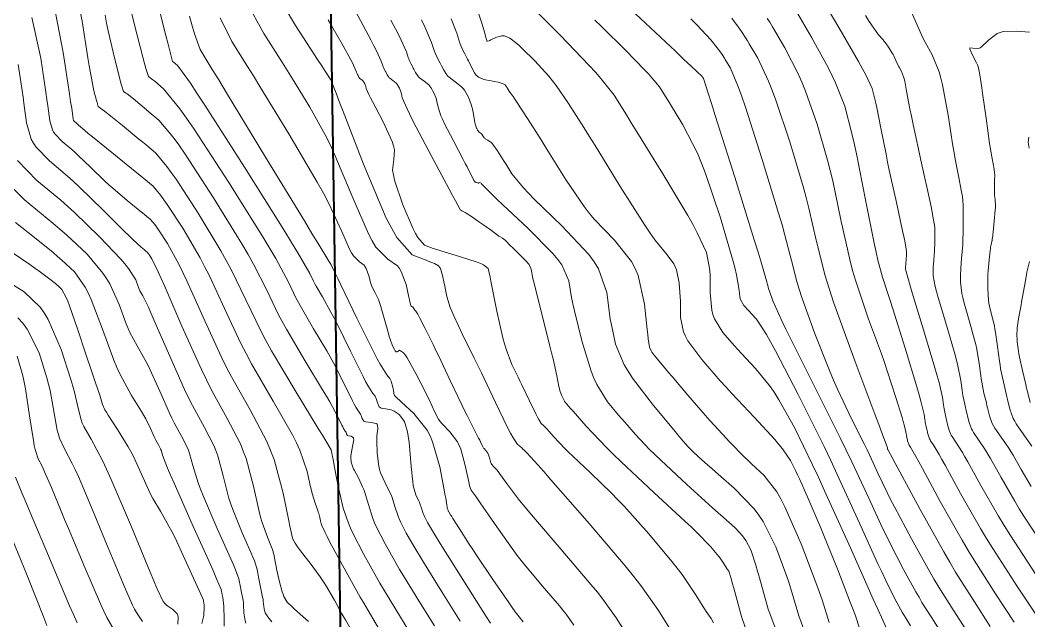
# Model space of a CAD drawing. Header units: millimetres. Extents: x 837475 to 838477, y 1189012 to 1191015.
# Drawn here: x 837886.4 to 837995.4, y 1189721.5 to 1189786.4 of the extents above; entities that cross this region are included whole.
import ezdxf

# ---------------------------------------------------------------- set-up
doc = ezdxf.new("R2010")
doc.units = ezdxf.units.MM
doc.header["$LTSCALE"] = 0.3
doc.layers.add('CORREDORVIA', color=94, linetype='Continuous', lineweight=40)
doc.layers.add('COTAS 10', color=7, linetype='Continuous', lineweight=9, true_color=0x6e3e2d)
doc.layers.add('COTAS INT', color=7, linetype='Continuous', lineweight=5, true_color=0x9fa19f)

msp = doc.modelspace()

# ---------------------------------------------------------------- linework, layer by layer
at = {"layer": 'CORREDORVIA'}
msp.add_lwpolyline([(837918.48, 1189883.49), (837925.04, 1189453.38), (837902.5, 1189217.71), (837593.19, 1189234.4), (837666.02, 1189670.12), (837623.32, 1189818.02), (837548.5, 1190011.45), (837506.88, 1190461.6), (837936.28, 1190278.25), (837938.05, 1190355.4), (837933.05, 1190517.45), (837913.69, 1190646.74), (837916.91, 1190801.89), (837910.68, 1191000.96), (838213.03, 1190992.91), (838237.17, 1190821.34), (838237, 1190602.88), (838240.03, 1190437.2), (838238.1, 1190145.73), (838184.2, 1189898.28), (837758.84, 1190109.91), (837918.48, 1189883.49)], dxfattribs=at)
at = {"layer": 'COTAS 10'}
for points in [[(837933.94, 1189721.46), (837931.95, 1189724.65), (837929.96, 1189727.83), (837929.51, 1189728.55), (837929.12, 1189729.21), (837928.09, 1189730.97), (837927.47, 1189732.2), (837927.33, 1189732.52), (837927.21, 1189732.83), (837926.87, 1189733.86), (837926.56, 1189734.83), (837926.45, 1189735.1), (837926.33, 1189735.38), (837925.81, 1189736.4), (837925.32, 1189737.51), (837925.22, 1189737.86), (837925.14, 1189738.21), (837924.95, 1189739.62), (837924.9, 1189740.93), (837924.91, 1189741.23), (837924.92, 1189741.5), (837925.02, 1189742.24), (837925, 1189742.68), (837924.94, 1189742.76), (837924.84, 1189742.83), (837924.3, 1189742.93), (837923.72, 1189742.99), (837923.6, 1189743.03), (837923.51, 1189743.08), (837923.32, 1189743.37), (837923.23, 1189743.69), (837923.19, 1189743.77), (837923.16, 1189743.83), (837923, 1189744.03), (837922.64, 1189744.6), (837922.47, 1189744.9), (837922.29, 1189745.26), (837921.38, 1189747.09), (837920.22, 1189749.37), (837919.87, 1189750.01), (837919.5, 1189750.67), (837918.09, 1189753.06), (837916.76, 1189755.32), (837916.45, 1189755.88), (837916.17, 1189756.41), (837915.36, 1189758.09), (837913.99, 1189760.65), (837913.35, 1189761.74), (837912.59, 1189762.99), (837908.93, 1189768.86), (837905.17, 1189774.63), (837904.36, 1189775.82), (837903.64, 1189776.83), (837901.86, 1189778.99), (837900.91, 1189779.79), (837900.72, 1189779.95), (837900.57, 1189780.07), (837900.26, 1189780.29), (837899.96, 1189781.16), (837899.81, 1189781.71), (837899.63, 1189782.38), (837898.74, 1189785.88), (837897.8, 1189789.77)], [(837956.54, 1189720.7), (837955.36, 1189722.61), (837953.44, 1189725.33), (837952.65, 1189726.33), (837951.77, 1189727.43), (837947.66, 1189732.26), (837943.73, 1189736.74), (837942.96, 1189737.62), (837942.32, 1189738.35), (837941.13, 1189739.65), (837940.86, 1189739.9), (837940.8, 1189739.96), (837940.74, 1189740.02), (837940.57, 1189740.19), (837940.42, 1189740.34), (837940.37, 1189740.38), (837940.32, 1189740.42), (837940.11, 1189740.56), (837939.6, 1189741.34), (837939.36, 1189741.78), (837939.09, 1189742.32), (837937.74, 1189745.09), (837936.21, 1189748.29), (837935.82, 1189749.1), (837935.44, 1189749.88), (837934.19, 1189752.42), (837933.22, 1189754.47), (837933.02, 1189754.94), (837932.85, 1189755.36), (837932.48, 1189756.54), (837932.3, 1189757.43), (837932.25, 1189757.68), (837932.2, 1189757.93), (837932.02, 1189758.81), (837931.78, 1189759.55), (837931.69, 1189759.7), (837931.59, 1189759.84), (837931.16, 1189760.12), (837930.48, 1189760.36), (837930.24, 1189760.45), (837929.96, 1189760.56), (837928.74, 1189761.05), (837927.08, 1189762.91), (837926.53, 1189763.87), (837925.94, 1189765.02), (837923.48, 1189770.82), (837921.28, 1189776.51), (837920.85, 1189777.6), (837920.51, 1189778.49), (837919.94, 1189779.93), (837919.33, 1189780.88), (837918.96, 1189781.45), (837918.5, 1189782.16), (837916.12, 1189785.83), (837913.58, 1189790.13)], [(837932.96, 1189786.52), (837933.56, 1189784.97), (837933.89, 1189783.92), (837933.98, 1189783.67), (837934.08, 1189783.44), (837934.41, 1189782.75), (837934.73, 1189782.17), (837934.81, 1189782), (837934.9, 1189781.84), (837935.19, 1189781.23), (837935.47, 1189780.7), (837935.55, 1189780.59), (837935.63, 1189780.48), (837935.92, 1189780.22), (837936.32, 1189780.04), (837936.48, 1189779.99), (837936.66, 1189779.95), (837937.45, 1189779.8), (837938.21, 1189779.65), (837938.37, 1189779.6), (837938.51, 1189779.56), (837938.8, 1189779.39), (837938.94, 1189779.2), (837938.97, 1189779.15), (837939.01, 1189779.09), (837939.12, 1189778.89), (837939.21, 1189778.72), (837939.24, 1189778.68), (837939.26, 1189778.65), (837939.33, 1189778.59), (837939.66, 1189778.14), (837939.84, 1189777.87), (837940.06, 1189777.53), (837941.19, 1189775.78), (837942.67, 1189773.45), (837943.11, 1189772.74), (837943.57, 1189772), (837945.36, 1189769.12), (837947.31, 1189766.27), (837947.87, 1189765.54), (837948.45, 1189764.85), (837950.6, 1189762.61), (837952.45, 1189760.31), (837952.83, 1189759.58), (837953.16, 1189758.82), (837953.86, 1189755.73), (837954.14, 1189752.98), (837954.2, 1189752.43), (837954.25, 1189751.96), (837954.38, 1189751.06), (837954.56, 1189750.68), (837954.65, 1189750.54), (837954.75, 1189750.39), (837955.25, 1189749.76), (837956.11, 1189748.73), (837956.45, 1189748.34), (837956.82, 1189747.9), (837958.52, 1189745.9), (837960.41, 1189743.71), (837960.91, 1189743.15), (837961.4, 1189742.61), (837963.08, 1189740.8), (837964.62, 1189739.23), (837965.03, 1189738.83), (837965.42, 1189738.46), (837966.75, 1189737.24), (837968.13, 1189735.44), (837968.56, 1189734.68), (837969, 1189733.82), (837970.76, 1189729.81), (837972.37, 1189725.63), (837972.72, 1189724.67), (837973.03, 1189723.79), (837973.81, 1189721.33)], [(837988.63, 1189720.45), (837987.19, 1189722.69), (837985.64, 1189725.15), (837985.16, 1189725.96), (837984.66, 1189726.81), (837982.69, 1189730.37), (837980.85, 1189733.83), (837980.44, 1189734.63), (837980.07, 1189735.37), (837979.07, 1189737.46), (837978.19, 1189739.35), (837977.89, 1189739.97), (837977.57, 1189740.62), (837976.22, 1189743.31), (837974.7, 1189746.53), (837974.27, 1189747.51), (837973.83, 1189748.54), (837972.22, 1189752.61), (837970.84, 1189756.45), (837970.55, 1189757.34), (837970.29, 1189758.15), (837969.71, 1189760.42), (837969.02, 1189763.17), (837968.71, 1189764.28), (837968.34, 1189765.54), (837966.56, 1189771.34), (837964.74, 1189776.98), (837964.35, 1189778.13), (837964, 1189779.11), (837963.15, 1189781.19), (837962.68, 1189781.98), (837962.57, 1189782.15), (837962.48, 1189782.3), (837962.25, 1189782.68), (837961.96, 1189783.08), (837961.84, 1189783.24), (837961.7, 1189783.42), (837961.02, 1189784.27), (837959.51, 1189785.89), (837958.84, 1189786.55)], [(837977.72, 1189786.88), (837978.06, 1189786.34), (837978.36, 1189785.88), (837979.13, 1189784.82), (837979.62, 1189784.26), (837979.75, 1189784.1), (837979.87, 1189783.94), (837980.28, 1189783.38), (837980.62, 1189782.83), (837980.71, 1189782.68), (837980.78, 1189782.54), (837981.02, 1189782.04), (837981.23, 1189781.56), (837981.29, 1189781.43), (837981.35, 1189781.31), (837981.6, 1189780.85), (837981.84, 1189780.26), (837981.9, 1189780.04), (837981.96, 1189779.8), (837982.16, 1189778.74), (837982.52, 1189776.81), (837982.68, 1189776.02), (837982.87, 1189775.12), (837983.79, 1189770.94), (837984.67, 1189766.9), (837984.84, 1189766.08), (837984.98, 1189765.4), (837985.2, 1189764.03), (837985.22, 1189763.46), (837985.22, 1189763.27), (837985.22, 1189763.08), (837985.21, 1189762.32), (837985.19, 1189761.53), (837985.18, 1189761.32), (837985.16, 1189761.11), (837985.1, 1189760.41), (837985.05, 1189759.75), (837985.04, 1189759.57), (837985.03, 1189759.4), (837985.02, 1189758.79), (837985.25, 1189757.61), (837985.39, 1189757.07), (837985.56, 1189756.45), (837986.46, 1189753.45), (837987.37, 1189750.34), (837987.56, 1189749.66), (837987.71, 1189749.05), (837988.02, 1189747.47), (837988.16, 1189746.41), (837988.21, 1189746.13), (837988.25, 1189745.85), (837988.45, 1189744.9), (837988.65, 1189744.04), (837988.7, 1189743.82), (837988.75, 1189743.61), (837988.92, 1189742.93), (837989.17, 1189742.26), (837989.27, 1189742.06), (837989.39, 1189741.86), (837989.94, 1189741.06), (837990.7, 1189739.93), (837990.95, 1189739.51), (837991.22, 1189739.05), (837992.37, 1189737), (837993.85, 1189734.42), (837994.34, 1189733.62), (837994.85, 1189732.8), (837997, 1189729.52)], [(837886.16, 1189781.62), (837886.58, 1189778.78), (837886.68, 1189778.07), (837886.77, 1189777.41), (837887.05, 1189775.31), (837887.57, 1189773.55), (837887.82, 1189773.1), (837888.12, 1189772.66), (837889.55, 1189771.19), (837891.49, 1189769.54), (837892.1, 1189768.99), (837892.75, 1189768.39), (837895.33, 1189765.88), (837897.66, 1189763.56), (837898.14, 1189763.09), (837898.55, 1189762.69), (837899.45, 1189761.86), (837899.81, 1189761.57), (837899.89, 1189761.51), (837899.96, 1189761.45), (837900.11, 1189761.32), (837900.25, 1189761.16), (837900.3, 1189761.09), (837900.35, 1189761.01), (837900.61, 1189760.61), (837901.3, 1189759.21), (837901.62, 1189758.49), (837902, 1189757.63), (837903.85, 1189753.35), (837905.96, 1189748.65), (837906.5, 1189747.53), (837907.03, 1189746.48), (837908.76, 1189743.35), (837910.17, 1189740.64), (837910.49, 1189739.85), (837910.79, 1189739.05), (837911.59, 1189736.05), (837912.2, 1189733.33), (837912.36, 1189732.7), (837912.52, 1189732.13), (837913.09, 1189730.53), (837913.55, 1189729.45), (837913.64, 1189729.2), (837913.72, 1189728.97), (837913.87, 1189728.35), (837913.98, 1189727.68), (837914.03, 1189727.43), (837914.09, 1189727.14), (837914.36, 1189725.88), (837914.69, 1189724.64), (837914.78, 1189724.37), (837914.87, 1189724.13), (837915.22, 1189723.53), (837915.79, 1189722.98), (837916.02, 1189722.76), (837916.29, 1189722.53), (837917.53, 1189721.45)], [(837884.96, 1189758.18), (837886.79, 1189757.05), (837888.54, 1189755.4), (837888.98, 1189754.76), (837889.41, 1189754.05), (837890.8, 1189750.82), (837891.86, 1189747.56), (837892.07, 1189746.84), (837892.26, 1189746.19), (837892.64, 1189744.47), (837892.95, 1189743.21), (837893.09, 1189742.85), (837893.25, 1189742.49), (837894.03, 1189741.13), (837895.26, 1189738.83), (837895.71, 1189737.88), (837896.21, 1189736.78), (837898.39, 1189731.67), (837900.42, 1189726.78), (837900.83, 1189725.82), (837901.16, 1189725.03), (837901.81, 1189723.61), (837902.09, 1189723.29), (837902.2, 1189723.2), (837902.32, 1189723.1), (837902.87, 1189722.73), (837903.34, 1189722.25), (837903.41, 1189722.08), (837903.46, 1189721.91), (837903.42, 1189721.15)]]:
    msp.add_lwpolyline(points, dxfattribs=at)
at = {"layer": 'COTAS INT'}
for points in [[(837928.36, 1189720.44), (837926.98, 1189722.72), (837925.63, 1189724.92), (837925.25, 1189725.56), (837924.87, 1189726.21), (837923.5, 1189728.66), (837922.32, 1189730.96), (837922.07, 1189731.52), (837921.84, 1189732.05), (837921.29, 1189733.67), (837920.94, 1189735.13), (837920.84, 1189735.57), (837920.75, 1189736.01), (837920.41, 1189737.71), (837920.15, 1189739.13), (837920.1, 1189739.4), (837920.06, 1189739.62), (837919.99, 1189739.97), (837919.99, 1189739.98), (837919.99, 1189739.98), (837919.99, 1189739.98), (837919.99, 1189739.99), (837919.4, 1189740.95), (837919.04, 1189741.55), (837918.58, 1189742.29), (837916.19, 1189746.19), (837913.54, 1189750.68), (837912.93, 1189751.79), (837912.37, 1189752.85), (837910.76, 1189756.19), (837909.19, 1189759.44), (837908.65, 1189760.44), (837908.07, 1189761.47), (837905.6, 1189765.56), (837903.23, 1189769.2), (837902.7, 1189769.95), (837902.24, 1189770.6), (837901.04, 1189772.02), (837899.99, 1189772.91), (837899.62, 1189773.22), (837899.21, 1189773.55), (837897.43, 1189775), (837895.81, 1189776.3), (837895.49, 1189776.55), (837895.24, 1189776.75), (837894.82, 1189777.08), (837894.72, 1189777.34), (837894.68, 1189777.5), (837894.62, 1189777.71), (837894.35, 1189778.76), (837893.96, 1189780.71), (837893.82, 1189781.47), (837893.68, 1189782.34), (837893.06, 1189786.3), (837892.22, 1189790.6)], [(837900.93, 1189789.44), (837902.12, 1189784.72), (837902.35, 1189783.81), (837902.54, 1189783.09), (837902.85, 1189781.93), (837902.96, 1189781.85), (837903.02, 1189781.81), (837903.08, 1189781.75), (837903.42, 1189781.47), (837904.77, 1189779.57), (837905.47, 1189778.5), (837906.32, 1189777.2), (837910.6, 1189770.51), (837914.85, 1189763.74), (837915.69, 1189762.39), (837916.38, 1189761.25), (837917.66, 1189759.04), (837918.07, 1189758.19), (837918.21, 1189757.92), (837918.37, 1189757.64), (837919.04, 1189756.51), (837919.96, 1189754.86), (837920.28, 1189754.26), (837920.62, 1189753.59), (837922.07, 1189750.65), (837923.43, 1189747.91), (837923.71, 1189747.36), (837923.96, 1189746.91), (837924.5, 1189746.06), (837924.74, 1189745.76), (837924.79, 1189745.65), (837924.84, 1189745.54), (837924.98, 1189745.06), (837925.17, 1189744.63), (837925.27, 1189744.55), (837925.37, 1189744.48), (837925.88, 1189744.39), (837926.48, 1189744.3), (837926.63, 1189744.24), (837926.79, 1189744.17), (837927.33, 1189743.78), (837927.79, 1189743.2), (837927.9, 1189743.01), (837927.99, 1189742.8), (837928.24, 1189741.92), (837928.41, 1189740.76), (837928.45, 1189740.37), (837928.49, 1189739.95), (837928.63, 1189738.19), (837928.79, 1189736.52), (837928.84, 1189736.15), (837928.91, 1189735.83), (837929.18, 1189735.01), (837929.46, 1189734.47), (837929.52, 1189734.32), (837929.58, 1189734.17), (837929.74, 1189733.66), (837929.92, 1189733.11), (837929.99, 1189732.95), (837930.06, 1189732.78), (837930.39, 1189732.12), (837931.24, 1189730.7), (837931.65, 1189730.05), (837932.12, 1189729.29), (837936.73, 1189721.98), (837937.2, 1189721.24)], [(837972.65, 1189789.34), (837974.86, 1189785.59), (837976.97, 1189781.92), (837977.4, 1189781.15), (837977.75, 1189780.49), (837978.45, 1189779), (837978.75, 1189777.87), (837978.84, 1189777.44), (837978.95, 1189776.95), (837979.38, 1189774.72), (837979.94, 1189771.93), (837980.11, 1189771.07), (837980.3, 1189770.18), (837981.06, 1189766.68), (837981.73, 1189763.64), (837981.86, 1189763.04), (837981.96, 1189762.55), (837982.13, 1189761.65), (837982.14, 1189761.42), (837982.14, 1189761.34), (837982.14, 1189761.26), (837982.14, 1189760.95), (837982.13, 1189760.63), (837982.12, 1189760.54), (837982.12, 1189760.46), (837982.09, 1189760.17), (837982.07, 1189759.9), (837982.06, 1189759.82), (837982.06, 1189759.75), (837982.06, 1189759.5), (837982.36, 1189758.35), (837982.55, 1189757.71), (837982.78, 1189756.92), (837984, 1189752.94), (837985.23, 1189748.83), (837985.48, 1189747.98), (837985.68, 1189747.25), (837986.05, 1189745.62), (837986.15, 1189744.83), (837986.18, 1189744.62), (837986.22, 1189744.41), (837986.37, 1189743.69), (837986.52, 1189743.05), (837986.56, 1189742.88), (837986.6, 1189742.72), (837986.72, 1189742.21), (837986.91, 1189741.7), (837986.99, 1189741.55), (837987.08, 1189741.4), (837987.48, 1189740.8), (837988.19, 1189739.7), (837988.47, 1189739.23), (837988.78, 1189738.69), (837990.18, 1189736.13), (837992.09, 1189732.82), (837992.71, 1189731.8), (837993.38, 1189730.73), (837996.13, 1189726.52)], [(837890, 1189788.13), (837891.03, 1189782.91), (837891.7, 1189778.43), (837891.83, 1189777.57), (837891.94, 1189776.87), (837892.11, 1189775.68), (837892.15, 1189775.56), (837892.17, 1189775.53), (837892.19, 1189775.5), (837892.28, 1189775.41), (837892.41, 1189775.29), (837892.45, 1189775.26), (837892.5, 1189775.22), (837892.67, 1189775.04), (837893.37, 1189774.46), (837893.74, 1189774.15), (837894.19, 1189773.78), (837896.46, 1189771.95), (837898.8, 1189770.05), (837899.3, 1189769.65), (837899.73, 1189769.29), (837900.73, 1189768.45), (837901.57, 1189767.46), (837901.9, 1189767), (837902.27, 1189766.47), (837903.94, 1189763.91), (837905.81, 1189760.72), (837906.31, 1189759.79), (837906.79, 1189758.84), (837908.46, 1189755.25), (837910.23, 1189751.45), (837910.79, 1189750.37), (837911.37, 1189749.28), (837913.71, 1189745.25), (837915.81, 1189741.58), (837916.24, 1189740.72), (837916.61, 1189739.93), (837917.39, 1189737.65), (837917.75, 1189735.99), (837917.85, 1189735.6), (837917.94, 1189735.25), (837918.27, 1189734.2), (837918.54, 1189733.44), (837918.59, 1189733.26), (837918.64, 1189733.1), (837918.76, 1189732.66), (837918.82, 1189732.32), (837918.84, 1189732.24), (837918.86, 1189732.15), (837918.93, 1189731.86), (837919.32, 1189731.03), (837919.54, 1189730.6), (837919.81, 1189730.08), (837921.2, 1189727.51), (837922.75, 1189724.72), (837923.12, 1189724.06), (837923.46, 1189723.47), (837924.5, 1189721.75), (837925.57, 1189719.92)], [(837951.64, 1189720.45), (837950.78, 1189721.83), (837949.35, 1189723.84), (837948.75, 1189724.59), (837948.06, 1189725.44), (837944.84, 1189729.22), (837941.63, 1189732.96), (837940.94, 1189733.78), (837940.34, 1189734.51), (837938.92, 1189736.37), (837938.19, 1189737.41), (837938.03, 1189737.62), (837937.89, 1189737.8), (837937.53, 1189738.18), (837937.33, 1189738.41), (837937.28, 1189738.5), (837937.24, 1189738.59), (837937.12, 1189739.01), (837937, 1189739.44), (837936.96, 1189739.54), (837936.91, 1189739.63), (837936.71, 1189739.9), (837936.5, 1189740.11), (837936.46, 1189740.17), (837936.42, 1189740.23), (837936.3, 1189740.45), (837936.11, 1189740.84), (837936.03, 1189741.02), (837935.92, 1189741.22), (837935.43, 1189742.19), (837934.67, 1189743.7), (837934.4, 1189744.24), (837934.11, 1189744.84), (837932.85, 1189747.47), (837931.57, 1189750.15), (837931.27, 1189750.78), (837930.99, 1189751.36), (837930.15, 1189753.07), (837929.57, 1189754.2), (837929.45, 1189754.43), (837929.35, 1189754.62), (837929.12, 1189754.97), (837929.01, 1189755.07), (837928.99, 1189755.1), (837928.97, 1189755.14), (837928.91, 1189755.26), (837928.86, 1189755.37), (837928.84, 1189755.39), (837928.82, 1189755.41), (837928.73, 1189755.44), (837928.65, 1189755.47), (837928.63, 1189755.48), (837928.61, 1189755.49), (837928.58, 1189755.57), (837928.49, 1189755.97), (837928.45, 1189756.19), (837928.39, 1189756.46), (837928.09, 1189757.82), (837927.56, 1189759.25), (837927.36, 1189759.57), (837927.14, 1189759.85), (837926.12, 1189760.57), (837924.82, 1189761.88), (837924.42, 1189762.54), (837924, 1189763.32), (837922.31, 1189767.19), (837920.5, 1189771.56), (837920, 1189772.65), (837919.5, 1189773.69), (837917.68, 1189777.01), (837915.81, 1189780.05), (837915.27, 1189780.91), (837914.73, 1189781.78), (837912.69, 1189784.96), (837910.79, 1189788.4)], [(837922.61, 1189787.36), (837924.28, 1189784.25), (837924.61, 1189783.61), (837924.88, 1189783.08), (837925.38, 1189781.97), (837925.52, 1189781.56), (837925.55, 1189781.46), (837925.59, 1189781.37), (837925.72, 1189781.09), (837925.85, 1189780.86), (837925.88, 1189780.8), (837925.91, 1189780.73), (837926.03, 1189780.49), (837926.2, 1189780.25), (837926.26, 1189780.18), (837926.33, 1189780.11), (837926.66, 1189779.87), (837927, 1189779.59), (837927.08, 1189779.5), (837927.15, 1189779.41), (837927.36, 1189779.04), (837927.51, 1189778.64), (837927.55, 1189778.53), (837927.58, 1189778.42), (837927.66, 1189778.02), (837928.18, 1189776.81), (837928.48, 1189776.2), (837928.86, 1189775.46), (837930.8, 1189771.76), (837932.74, 1189768.14), (837933.11, 1189767.44), (837933.41, 1189766.87), (837933.91, 1189765.94), (837933.95, 1189765.88), (837933.97, 1189765.86), (837933.99, 1189765.85), (837934.09, 1189765.81), (837934.33, 1189765.69), (837934.45, 1189765.62), (837934.58, 1189765.53), (837935.25, 1189765.1), (837936.05, 1189764.55), (837936.27, 1189764.4), (837936.49, 1189764.24), (837937.3, 1189763.66), (837937.97, 1189763.17), (837938.11, 1189763.07), (837938.24, 1189762.99), (837938.5, 1189762.83), (837938.65, 1189762.74), (837938.69, 1189762.71), (837938.74, 1189762.67), (837938.92, 1189762.47), (837939.26, 1189762.12), (837939.4, 1189761.98), (837939.57, 1189761.82), (837940.35, 1189761.09), (837941.1, 1189760.33), (837941.25, 1189760.15), (837941.37, 1189759.99), (837941.58, 1189759.51), (837941.79, 1189758.5), (837941.91, 1189757.99), (837942.06, 1189757.38), (837942.82, 1189754.38), (837943.63, 1189751.19), (837943.8, 1189750.46), (837943.96, 1189749.79), (837944.37, 1189747.97), (837944.6, 1189746.82), (837944.66, 1189746.59), (837944.71, 1189746.39), (837944.83, 1189745.99), (837944.92, 1189745.8), (837944.95, 1189745.74), (837944.98, 1189745.68), (837945.09, 1189745.44), (837945.19, 1189745.24), (837945.21, 1189745.2), (837945.23, 1189745.16), (837945.27, 1189745.11), (837945.63, 1189744.71), (837945.85, 1189744.46), (837946.12, 1189744.15), (837947.54, 1189742.55), (837949.73, 1189740.23), (837950.49, 1189739.48), (837951.32, 1189738.68), (837954.85, 1189735.38), (837958.2, 1189732.28), (837958.91, 1189731.61), (837959.53, 1189731.01), (837960.97, 1189729.54), (837961.7, 1189728.67), (837961.87, 1189728.46), (837962.02, 1189728.26), (837962.45, 1189727.62), (837962.73, 1189727.17), (837962.78, 1189727.08), (837962.83, 1189727.01), (837962.94, 1189726.87), (837963.19, 1189726.09), (837963.32, 1189725.61), (837963.48, 1189725.03), (837964.31, 1189721.96), (837965.68, 1189718)], [(837935.82, 1189787.36), (837936.29, 1189785.97), (837936.61, 1189784.84), (837936.67, 1189784.62), (837936.72, 1189784.45), (837936.81, 1189784.16), (837936.83, 1189784.13), (837936.84, 1189784.13), (837936.85, 1189784.12), (837936.88, 1189784.11), (837937.04, 1189784.16), (837937.13, 1189784.2), (837937.23, 1189784.25), (837937.77, 1189784.51), (837938.4, 1189784.7), (837938.57, 1189784.71), (837938.73, 1189784.69), (837939.3, 1189784.46), (837940.05, 1189783.86), (837940.33, 1189783.61), (837940.63, 1189783.33), (837941.99, 1189782), (837943.49, 1189780.34), (837943.89, 1189779.85), (837944.28, 1189779.34), (837945.63, 1189777.4), (837947.28, 1189774.78), (837947.86, 1189773.86), (837948.5, 1189772.84), (837951.23, 1189768.43), (837953.88, 1189764.26), (837954.46, 1189763.4), (837954.97, 1189762.66), (837956.28, 1189761.03), (837957.02, 1189760.08), (837957.17, 1189759.76), (837957.3, 1189759.42), (837957.6, 1189758), (837957.71, 1189756.48), (837957.73, 1189756.07), (837957.74, 1189755.67), (837957.73, 1189754.26), (837958.05, 1189752.74), (837958.27, 1189752.26), (837958.54, 1189751.76), (837960.03, 1189749.73), (837962.03, 1189747.44), (837962.64, 1189746.77), (837963.27, 1189746.08), (837965.72, 1189743.47), (837967.91, 1189741.1), (837968.36, 1189740.57), (837968.75, 1189740.09), (837969.63, 1189738.83), (837970.19, 1189737.69), (837970.38, 1189737.29), (837970.58, 1189736.85), (837971.43, 1189734.96), (837972.51, 1189732.45), (837972.86, 1189731.62), (837973.22, 1189730.73), (837974.72, 1189727.01), (837976.08, 1189723.53), (837976.36, 1189722.79), (837976.6, 1189722.14), (837977.11, 1189720.62)], [(837980.11, 1189720.42), (837979.44, 1189721.89), (837979.05, 1189722.76), (837978.57, 1189723.83), (837976.1, 1189729.38), (837973.31, 1189735.55), (837972.64, 1189737.01), (837972, 1189738.37), (837970.04, 1189742.39), (837968.37, 1189745.39), (837967.91, 1189746.11), (837967.46, 1189746.78), (837965.83, 1189748.78), (837964.31, 1189750.4), (837963.92, 1189750.82), (837963.55, 1189751.24), (837962.31, 1189752.66), (837961.4, 1189754.14), (837961.24, 1189754.59), (837961.11, 1189755.07), (837960.95, 1189756.96), (837960.94, 1189758.85), (837960.9, 1189759.33), (837960.84, 1189759.79), (837960.53, 1189761.29), (837959.55, 1189763.43), (837959.09, 1189764.29), (837958.53, 1189765.28), (837955.82, 1189769.81), (837953.02, 1189774.33), (837952.41, 1189775.31), (837951.88, 1189776.17), (837950.55, 1189778.29), (837949.13, 1189780.1), (837948.55, 1189780.76), (837947.87, 1189781.5), (837944.74, 1189784.76), (837941.72, 1189787.78)], [(837952.34, 1189787.57), (837957.18, 1189783.03), (837958.1, 1189782.16), (837958.85, 1189781.46), (837960.07, 1189780.3), (837960.12, 1189780.24), (837960.13, 1189780.23), (837960.14, 1189780.22), (837960.16, 1189780.19), (837960.17, 1189780.16), (837960.18, 1189780.15), (837960.19, 1189780.14), (837960.22, 1189780.08), (837960.76, 1189778.41), (837961.09, 1189777.38), (837961.49, 1189776.1), (837963.59, 1189769.42), (837965.7, 1189762.67), (837966.11, 1189761.33), (837966.45, 1189760.24), (837967.03, 1189758.22), (837967.19, 1189757.6), (837967.26, 1189757.38), (837967.34, 1189757.13), (837967.72, 1189756.07), (837968.69, 1189753.93), (837969.13, 1189753), (837969.66, 1189751.92), (837972.22, 1189746.82), (837974.99, 1189741.28), (837975.65, 1189739.94), (837976.26, 1189738.67), (837978.08, 1189734.76), (837979.57, 1189731.52), (837979.98, 1189730.68), (837980.38, 1189729.85), (837981.83, 1189727.05), (837983.17, 1189724.63), (837983.51, 1189724.05), (837983.83, 1189723.5), (837984.89, 1189721.83), (837986.04, 1189719.99)], [(837996.39, 1189721.83), (837994.09, 1189725.27), (837991.47, 1189729.32), (837990.8, 1189730.41), (837990.15, 1189731.49), (837988, 1189735.27), (837986.33, 1189738.33), (837985.98, 1189738.95), (837985.69, 1189739.48), (837985.04, 1189740.54), (837984.76, 1189740.94), (837984.7, 1189741.04), (837984.65, 1189741.15), (837984.52, 1189741.49), (837984.44, 1189741.83), (837984.41, 1189741.94), (837984.39, 1189742.05), (837984.28, 1189742.48), (837984.18, 1189742.97), (837984.16, 1189743.11), (837984.14, 1189743.25), (837984.07, 1189743.78), (837983.71, 1189745.22), (837983.51, 1189745.93), (837983.26, 1189746.77), (837982, 1189750.95), (837980.67, 1189755.21), (837980.39, 1189756.1), (837980.14, 1189756.87), (837979.55, 1189758.62), (837979.05, 1189760.48), (837978.87, 1189761.32), (837978.66, 1189762.3), (837977.74, 1189767), (837976.75, 1189771.97), (837976.5, 1189773.11), (837976.26, 1189774.15), (837975.48, 1189777.09), (837974.5, 1189779.61), (837974.14, 1189780.39), (837973.73, 1189781.22), (837971.93, 1189784.49), (837970.16, 1189787.5)], [(837995.61, 1189736.02), (837994.56, 1189737.86), (837993.67, 1189739.41), (837993.44, 1189739.8), (837993.2, 1189740.16), (837992.39, 1189741.33), (837991.71, 1189742.31), (837991.56, 1189742.57), (837991.43, 1189742.82), (837991.12, 1189743.65), (837990.91, 1189744.51), (837990.85, 1189744.77), (837990.79, 1189745.04), (837990.53, 1189746.11), (837990.29, 1189747.3), (837990.23, 1189747.64), (837990.18, 1189747.99), (837990, 1189749.31), (837989.74, 1189750.85), (837989.64, 1189751.34), (837989.51, 1189751.86), (837988.91, 1189753.96), (837988.34, 1189755.98), (837988.23, 1189756.44), (837988.14, 1189756.87), (837987.99, 1189758.08), (837987.99, 1189759.04), (837988.01, 1189759.32), (837988.02, 1189759.6), (837988.11, 1189760.65), (837988.21, 1189761.77), (837988.23, 1189762.09), (837988.25, 1189762.43), (837988.29, 1189763.69), (837988.29, 1189764.91), (837988.29, 1189765.21), (837988.29, 1189765.49), (837988.27, 1189766.41), (837988.19, 1189767.36), (837988.14, 1189767.67), (837988.08, 1189768.01), (837987.8, 1189769.4), (837987.42, 1189771.36), (837987.3, 1189772.06), (837987.17, 1189772.82), (837986.65, 1189776.12), (837986.04, 1189779.39), (837985.86, 1189780.14), (837985.67, 1189780.81), (837984.92, 1189782.64), (837984.17, 1189784.03), (837983.97, 1189784.42), (837983.78, 1189784.82), (837983.14, 1189786.28), (837982.43, 1189787.81)], [(837887.63, 1189786.67), (837888.6, 1189782.27), (837889.14, 1189778.6), (837889.26, 1189777.82), (837889.35, 1189777.14), (837889.58, 1189775.5), (837889.86, 1189774.56), (837889.99, 1189774.31), (837890.15, 1189774.08), (837890.92, 1189773.3), (837891.95, 1189772.42), (837892.28, 1189772.12), (837892.62, 1189771.8), (837894, 1189770.46), (837895.51, 1189769.01), (837895.94, 1189768.62), (837896.37, 1189768.24), (837897.95, 1189766.91), (837899.31, 1189765.81), (837899.59, 1189765.57), (837899.84, 1189765.37), (837900.42, 1189764.89), (837900.91, 1189764.31), (837901.1, 1189764.05), (837901.31, 1189763.74), (837902.28, 1189762.26), (837903.56, 1189759.96), (837903.96, 1189759.14), (837904.4, 1189758.24), (837906.15, 1189754.3), (837908.1, 1189750.05), (837908.65, 1189748.95), (837909.2, 1189747.88), (837911.23, 1189744.3), (837913.04, 1189740.87), (837913.44, 1189739.9), (837913.81, 1189738.92), (837914.8, 1189735.3), (837915.4, 1189732.32), (837915.52, 1189731.74), (837915.61, 1189731.26), (837915.8, 1189730.44), (837915.87, 1189730.27), (837915.9, 1189730.22), (837915.93, 1189730.16), (837916.08, 1189729.9), (837916.43, 1189729.39), (837916.59, 1189729.17), (837916.79, 1189728.91), (837917.72, 1189727.72), (837918.8, 1189726.25), (837919.09, 1189725.82), (837919.37, 1189725.38), (837920.33, 1189723.74), (837921.15, 1189722.25), (837921.34, 1189721.91), (837921.52, 1189721.61), (837922.01, 1189720.78)], [(837931.15, 1189720.95), (837929.47, 1189723.68), (837927.79, 1189726.38), (837927.38, 1189727.06), (837927, 1189727.71), (837925.8, 1189729.81), (837924.89, 1189731.63), (837924.68, 1189732.1), (837924.5, 1189732.55), (837924, 1189734.06), (837923.62, 1189735.36), (837923.5, 1189735.68), (837923.38, 1189735.99), (837922.92, 1189736.96), (837922.5, 1189737.74), (837922.41, 1189737.93), (837922.33, 1189738.11), (837922.14, 1189738.65), (837922.1, 1189739.19), (837922.11, 1189739.37), (837922.13, 1189739.56), (837922.3, 1189740.35), (837922.42, 1189741.05), (837922.41, 1189741.19), (837922.39, 1189741.29), (837922.15, 1189741.46), (837921.86, 1189741.49), (837921.8, 1189741.51), (837921.75, 1189741.54), (837921.65, 1189741.68), (837921.61, 1189741.84), (837921.59, 1189741.88), (837921.58, 1189741.91), (837921.49, 1189742.01), (837921.32, 1189742.29), (837921.23, 1189742.45), (837921.14, 1189742.63), (837920.69, 1189743.54), (837919.82, 1189745.15), (837919.46, 1189745.77), (837919.05, 1189746.47), (837917.14, 1189749.62), (837915.15, 1189753), (837914.69, 1189753.83), (837914.27, 1189754.63), (837913.06, 1189757.14), (837911.59, 1189760.05), (837911, 1189761.09), (837910.33, 1189762.23), (837907.27, 1189767.21), (837904.19, 1189771.93), (837903.51, 1189772.91), (837902.9, 1189773.75), (837901.35, 1189775.59), (837900.32, 1189776.47), (837900.04, 1189776.7), (837899.77, 1189776.93), (837898.82, 1189777.71), (837898.07, 1189778.31), (837897.92, 1189778.43), (837897.79, 1189778.52), (837897.55, 1189778.68), (837897.35, 1189779.25), (837897.25, 1189779.6), (837897.13, 1189780.04), (837896.55, 1189782.32), (837895.88, 1189785.24), (837895.71, 1189786.08), (837895.55, 1189786.94)], [(837940.73, 1189721.39), (837939.88, 1189722.49), (837939.55, 1189722.96), (837939.17, 1189723.49), (837937.46, 1189725.98), (837935.7, 1189728.6), (837935.29, 1189729.22), (837934.91, 1189729.79), (837933.84, 1189731.45), (837933.14, 1189732.55), (837933.01, 1189732.76), (837932.89, 1189732.94), (837932.69, 1189733.27), (837932.65, 1189733.35), (837932.64, 1189733.37), (837932.63, 1189733.39), (837932.61, 1189733.46), (837932.59, 1189733.52), (837932.59, 1189733.54), (837932.58, 1189733.55), (837932.55, 1189733.62), (837932.51, 1189733.72), (837932.51, 1189733.75), (837932.5, 1189733.8), (837932.48, 1189734), (837932.36, 1189734.77), (837932.28, 1189735.18), (837932.2, 1189735.67), (837931.73, 1189738.14), (837930.95, 1189740.85), (837930.67, 1189741.5), (837930.34, 1189742.1), (837928.92, 1189743.91), (837927.6, 1189745.12), (837927.35, 1189745.35), (837927.15, 1189745.54), (837926.82, 1189745.83), (837926.79, 1189745.97), (837926.77, 1189746.06), (837926.75, 1189746.17), (837926.64, 1189746.75), (837926.46, 1189747.39), (837926.4, 1189747.54), (837926.32, 1189747.68), (837926, 1189748.08), (837925.28, 1189749.22), (837924.95, 1189749.82), (837924.58, 1189750.54), (837922.76, 1189754.21), (837921.02, 1189757.81), (837920.69, 1189758.5), (837920.42, 1189759.06), (837919.99, 1189759.95), (837919.98, 1189759.97), (837919.97, 1189759.97), (837919.97, 1189759.97), (837919.96, 1189759.99), (837919.93, 1189760.05), (837919.9, 1189760.09), (837919.87, 1189760.13), (837919.73, 1189760.37), (837918.57, 1189762.27), (837917.9, 1189763.36), (837917.09, 1189764.7), (837912.9, 1189771.6), (837908.68, 1189778.56), (837907.84, 1189779.94), (837907.14, 1189781.08), (837905.82, 1189783.22), (837905.21, 1189784.93), (837904.95, 1189785.79), (837904.67, 1189786.83)], [(837908, 1189786.66), (837909.25, 1189784.09), (837910.95, 1189781.4), (837911.59, 1189780.37), (837912.29, 1189779.23), (837915.42, 1189774.1), (837918.48, 1189768.88), (837919.14, 1189767.69), (837919.72, 1189766.6), (837921.15, 1189763.57), (837921.98, 1189761.65), (837922.19, 1189761.26), (837922.39, 1189760.94), (837923.04, 1189760.28), (837923.55, 1189759.91), (837923.66, 1189759.75), (837923.76, 1189759.58), (837924.04, 1189758.78), (837924.27, 1189757.94), (837924.34, 1189757.73), (837924.42, 1189757.54), (837924.73, 1189756.95), (837925.09, 1189756.21), (837925.2, 1189755.91), (837925.31, 1189755.58), (837925.74, 1189754.06), (837926.16, 1189752.56), (837926.26, 1189752.23), (837926.35, 1189751.94), (837926.62, 1189751.22), (837926.82, 1189750.83), (837926.86, 1189750.75), (837926.9, 1189750.68), (837926.99, 1189750.55), (837927.09, 1189750.55), (837927.12, 1189750.56), (837927.17, 1189750.59), (837927.38, 1189750.74), (837927.81, 1189750.47), (837927.99, 1189750.23), (837928.2, 1189749.91), (837929.18, 1189748.16), (837930.18, 1189746.2), (837930.4, 1189745.75), (837930.6, 1189745.33), (837931.12, 1189744.18), (837931.59, 1189743.29), (837931.77, 1189743.05), (837931.96, 1189742.8), (837932.79, 1189741.92), (837933.63, 1189740.83), (837933.82, 1189740.45), (837933.99, 1189740.04), (837934.48, 1189738.27), (837934.81, 1189736.66), (837934.88, 1189736.34), (837934.94, 1189736.09), (837935.1, 1189735.63), (837935.56, 1189735.03), (837935.8, 1189734.68), (837936.1, 1189734.25), (837937.62, 1189732.01), (837939.55, 1189729.31), (837940.1, 1189728.58), (837940.67, 1189727.85), (837942.79, 1189725.3), (837944.64, 1189723.13), (837945.03, 1189722.64), (837945.38, 1189722.21), (837946.2, 1189721.05)], [(837961.3, 1189721.28), (837961.05, 1189721.77), (837960.67, 1189722.25), (837960.5, 1189722.5), (837960.31, 1189722.81), (837959.36, 1189724.36), (837957.9, 1189726.51), (837957.37, 1189727.2), (837956.8, 1189727.93), (837954.31, 1189730.9), (837951.63, 1189733.88), (837950.93, 1189734.61), (837950.26, 1189735.31), (837947.99, 1189737.51), (837946.09, 1189739.29), (837945.64, 1189739.72), (837945.24, 1189740.13), (837944.06, 1189741.37), (837943.27, 1189742.25), (837943.11, 1189742.42), (837942.97, 1189742.57), (837942.69, 1189742.83), (837942.42, 1189743.25), (837942.29, 1189743.49), (837942.14, 1189743.78), (837941.42, 1189745.27), (837940.59, 1189746.99), (837940.38, 1189747.42), (837940.18, 1189747.84), (837939.51, 1189749.2), (837938.88, 1189750.85), (837938.71, 1189751.44), (837938.53, 1189752.09), (837937.88, 1189754.96), (837937.35, 1189757.64), (837937.24, 1189758.19), (837937.15, 1189758.64), (837936.96, 1189759.55), (837936.44, 1189759.95), (837936.14, 1189760.09), (837935.77, 1189760.24), (837933.86, 1189760.86), (837931.84, 1189761.47), (837931.41, 1189761.61), (837931.02, 1189761.73), (837930.07, 1189762.07), (837929.33, 1189762.9), (837929.09, 1189763.33), (837928.83, 1189763.85), (837927.72, 1189766.44), (837926.83, 1189769.12), (837926.7, 1189769.69), (837926.62, 1189770.19), (837926.74, 1189771.35), (837926.83, 1189772.4), (837926.73, 1189772.82), (837926.58, 1189773.3), (837925.57, 1189775.49), (837924.46, 1189777.59), (837924.25, 1189778.01), (837924.07, 1189778.36), (837923.78, 1189779.02), (837923.74, 1189779.22), (837923.72, 1189779.27), (837923.71, 1189779.33), (837923.63, 1189779.53), (837923.53, 1189779.71), (837923.49, 1189779.76), (837923.45, 1189779.8), (837923.29, 1189779.93), (837923.13, 1189780.05), (837923.09, 1189780.09), (837923.06, 1189780.12), (837922.98, 1189780.24), (837922.92, 1189780.36), (837922.89, 1189780.43), (837922.82, 1189780.54), (837922.76, 1189780.67), (837922.74, 1189780.72), (837922.72, 1189780.77), (837922.66, 1189780.97), (837922.41, 1189781.52), (837922.27, 1189781.78), (837922.11, 1189782.1), (837921.29, 1189783.63), (837920.07, 1189785.75), (837919.66, 1189786.43)], [(837968.89, 1189718.25), (837967.21, 1189722.75), (837966.28, 1189726.14), (837966.06, 1189726.88), (837965.87, 1189727.53), (837965.32, 1189729.17), (837964.81, 1189730.18), (837964.63, 1189730.43), (837964.45, 1189730.68), (837963.66, 1189731.5), (837962.33, 1189732.69), (837961.8, 1189733.17), (837961.19, 1189733.72), (837958.43, 1189736.24), (837955.61, 1189738.86), (837954.97, 1189739.47), (837954.4, 1189740.03), (837952.86, 1189741.64), (837951.71, 1189742.96), (837951.38, 1189743.34), (837951.05, 1189743.72), (837949.85, 1189745.15), (837948.68, 1189747.05), (837948.37, 1189747.73), (837948.07, 1189748.48), (837947.06, 1189751.76), (837946.27, 1189755.01), (837946.11, 1189755.75), (837945.97, 1189756.42), (837945.67, 1189758.25), (837944.91, 1189759.95), (837944.48, 1189760.54), (837943.95, 1189761.18), (837941.25, 1189763.92), (837938.5, 1189766.47), (837937.95, 1189766.99), (837937.48, 1189767.44), (837936.54, 1189768.38), (837936.24, 1189768.71), (837936.18, 1189768.77), (837936.12, 1189768.81), (837936, 1189768.85), (837935.93, 1189768.81), (837935.9, 1189768.8), (837935.88, 1189768.8), (837935.78, 1189768.82), (837935.68, 1189768.86), (837935.66, 1189768.87), (837935.63, 1189768.88), (837935.55, 1189768.9), (837935.44, 1189769.02), (837935.4, 1189769.09), (837935.35, 1189769.18), (837935.12, 1189769.64), (837934.67, 1189770.54), (837934.48, 1189770.92), (837934.26, 1189771.34), (837933.22, 1189773.3), (837932.21, 1189775.27), (837932.01, 1189775.7), (837931.85, 1189776.07), (837931.54, 1189777.01), (837931.41, 1189777.62), (837931.37, 1189777.79), (837931.32, 1189777.96), (837931.09, 1189778.56), (837930.77, 1189779.12), (837930.66, 1189779.25), (837930.54, 1189779.39), (837930.03, 1189779.8), (837929.54, 1189780.17), (837929.43, 1189780.27), (837929.33, 1189780.37), (837929.08, 1189780.74), (837928.91, 1189781.1), (837928.86, 1189781.2), (837928.81, 1189781.3), (837928.61, 1189781.65), (837928.42, 1189782.06), (837928.36, 1189782.2), (837928.31, 1189782.35), (837928.11, 1189782.97), (837927.35, 1189784.64), (837926.94, 1189785.45), (837926.44, 1189786.4)], [(837971.79, 1189718.64), (837970.51, 1189722.04), (837969.66, 1189724.97), (837969.39, 1189725.78), (837969.12, 1189726.58), (837968.04, 1189729.49), (837966.65, 1189732.22), (837966.18, 1189732.92), (837965.68, 1189733.59), (837963.55, 1189735.82), (837961.51, 1189737.59), (837961.07, 1189737.98), (837960.67, 1189738.33), (837959.68, 1189739.22), (837959.09, 1189739.76), (837958.96, 1189739.89), (837958.84, 1189740.01), (837958.53, 1189740.34), (837957.81, 1189741.18), (837957.45, 1189741.61), (837957.01, 1189742.14), (837954.81, 1189744.76), (837952.55, 1189747.72), (837952.07, 1189748.46), (837951.66, 1189749.17), (837950.72, 1189751.41), (837950.26, 1189753.49), (837950.15, 1189754.09), (837950.05, 1189754.7), (837949.76, 1189756.99), (837948.88, 1189759.53), (837948.4, 1189760.29), (837947.83, 1189761.09), (837944.92, 1189764.19), (837941.92, 1189767.05), (837941.29, 1189767.69), (837940.75, 1189768.27), (837939.49, 1189769.81), (837938.84, 1189770.87), (837938.67, 1189771.14), (837938.51, 1189771.4), (837937.96, 1189772.26), (837937.49, 1189772.92), (837937.37, 1189773.06), (837937.26, 1189773.18), (837936.91, 1189773.44), (837936.64, 1189773.59), (837936.58, 1189773.64), (837936.52, 1189773.69), (837936.38, 1189773.89), (837936.27, 1189774.07), (837936.24, 1189774.11), (837936.2, 1189774.15), (837936.09, 1189774.23), (837935.98, 1189774.29), (837935.95, 1189774.31), (837935.93, 1189774.33), (837935.86, 1189774.42), (837935.81, 1189774.5), (837935.8, 1189774.53), (837935.78, 1189774.55), (837935.75, 1189774.61), (837935.72, 1189774.69), (837935.7, 1189774.71), (837935.69, 1189774.73), (837935.64, 1189774.83), (837935.57, 1189775.08), (837935.55, 1189775.2), (837935.52, 1189775.33), (837935.41, 1189776.01), (837935.25, 1189776.82), (837935.19, 1189777.04), (837935.12, 1189777.27), (837934.82, 1189778.07), (837934.39, 1189778.82), (837934.24, 1189779), (837934.08, 1189779.18), (837933.4, 1189779.73), (837932.74, 1189780.22), (837932.6, 1189780.36), (837932.47, 1189780.5), (837932.14, 1189780.99), (837931.9, 1189781.47), (837931.84, 1189781.6), (837931.77, 1189781.73), (837931.51, 1189782.2), (837931.25, 1189782.75), (837931.17, 1189782.94), (837931.1, 1189783.13), (837930.84, 1189783.97), (837930.1, 1189785.68), (837929.73, 1189786.43)], [(837948.47, 1189786.4), (837949.22, 1189785.68), (837951.8, 1189783.16), (837953.85, 1189781.04), (837954.28, 1189780.58), (837954.65, 1189780.18), (837955.46, 1189779.18), (837956.1, 1189778.16), (837956.35, 1189777.75), (837956.65, 1189777.28), (837957.99, 1189775.1), (837959.57, 1189772.01), (837960.01, 1189770.96), (837960.45, 1189769.82), (837962.06, 1189765.03), (837963.35, 1189760.59), (837963.59, 1189759.67), (837963.78, 1189758.89), (837964.07, 1189757.23), (837964.13, 1189756.5), (837964.18, 1189756.32), (837964.25, 1189756.15), (837964.59, 1189755.58), (837965.07, 1189755.04), (837965.21, 1189754.88), (837965.36, 1189754.71), (837965.94, 1189754.09), (837967.01, 1189752.45), (837967.46, 1189751.65), (837967.99, 1189750.69), (837970.45, 1189745.94), (837973.24, 1189740.32), (837973.97, 1189738.81), (837974.68, 1189737.32), (837977.09, 1189732.07), (837979.07, 1189727.68), (837979.51, 1189726.72), (837979.91, 1189725.87), (837980.97, 1189723.73), (837981.68, 1189722.45), (837981.86, 1189722.14), (837982.03, 1189721.85), (837982.59, 1189720.97)], [(837963.27, 1189786.61), (837963.55, 1189786.25), (837963.79, 1189785.94), (837964.34, 1189785.18), (837964.79, 1189784.45), (837964.97, 1189784.15), (837965.17, 1189783.82), (837966.08, 1189782.29), (837967.25, 1189779.81), (837967.61, 1189778.89), (837968, 1189777.85), (837969.54, 1189773.25), (837970.98, 1189768.41), (837971.31, 1189767.22), (837971.6, 1189766.1), (837972.39, 1189762.61), (837973.37, 1189758.76), (837973.79, 1189757.41), (837974.28, 1189755.94), (837976.56, 1189749.59), (837978.73, 1189743.82), (837979.15, 1189742.7), (837979.49, 1189741.8), (837980.05, 1189740.29), (837980.09, 1189740.18), (837980.09, 1189740.16), (837980.1, 1189740.14), (837980.11, 1189740.1), (837980.11, 1189740.09), (837980.11, 1189740.08), (837980.11, 1189740.08), (837980.11, 1189740.07), (837980.12, 1189740.05), (837980.12, 1189740.05), (837980.12, 1189740.04), (837980.12, 1189740.03), (837980.13, 1189740.03), (837980.13, 1189740.02), (837980.14, 1189740.01), (837980.68, 1189739.02), (837981.01, 1189738.39), (837981.43, 1189737.61), (837983.62, 1189733.55), (837986.18, 1189728.95), (837986.83, 1189727.83), (837987.45, 1189726.78), (837989.49, 1189723.55), (837991.21, 1189720.91)], [(837993.8, 1189721.37), (837991.79, 1189724.41), (837989.46, 1189728.05), (837988.81, 1189729.12), (837988.16, 1189730.22), (837985.81, 1189734.41), (837983.88, 1189737.97), (837983.5, 1189738.67), (837983.18, 1189739.25), (837982.59, 1189740.28), (837982.44, 1189740.48), (837982.41, 1189740.54), (837982.39, 1189740.59), (837982.32, 1189740.76), (837982.28, 1189740.94), (837982.26, 1189741), (837982.25, 1189741.05), (837982.2, 1189741.27), (837982.15, 1189741.52), (837982.14, 1189741.59), (837982.12, 1189741.67), (837982.09, 1189741.94), (837981.91, 1189742.68), (837981.8, 1189743.04), (837981.68, 1189743.48), (837981.02, 1189745.62), (837980.08, 1189748.5), (837979.77, 1189749.4), (837979.44, 1189750.34), (837978.05, 1189754.11), (837976.67, 1189758.21), (837976.33, 1189759.36), (837976.02, 1189760.53), (837975.06, 1189764.81), (837974.18, 1189769.03), (837973.91, 1189770.17), (837973.62, 1189771.28), (837972.51, 1189775.17), (837971.25, 1189778.73), (837970.87, 1189779.64), (837970.49, 1189780.51), (837969.01, 1189783.39), (837967.66, 1189785.66), (837967.37, 1189786.16), (837967.1, 1189786.59)], [(837995.71, 1189740.39), (837994.83, 1189741.59), (837994.02, 1189742.77), (837993.85, 1189743.08), (837993.7, 1189743.38), (837993.32, 1189744.38), (837993.07, 1189745.4), (837993, 1189745.71), (837992.92, 1189746.04), (837992.62, 1189747.32), (837992.33, 1189748.74), (837992.26, 1189749.15), (837992.19, 1189749.57), (837991.98, 1189751.15), (837991.78, 1189752.65), (837991.71, 1189753.02), (837991.65, 1189753.37), (837991.37, 1189754.47), (837991.13, 1189755.5), (837991.07, 1189755.81), (837991.03, 1189756.13), (837990.95, 1189757.36), (837990.95, 1189758.63), (837990.96, 1189758.97), (837990.98, 1189759.31), (837991.08, 1189760.5), (837991.2, 1189761.49), (837991.22, 1189761.7), (837991.25, 1189761.88), (837991.33, 1189762.3), (837991.39, 1189762.51), (837991.4, 1189762.56), (837991.41, 1189762.6), (837991.43, 1189762.72), (837991.47, 1189763.08), (837991.49, 1189763.27), (837991.51, 1189763.5), (837991.64, 1189764.68), (837991.75, 1189765.91), (837991.77, 1189766.17), (837991.77, 1189766.4), (837991.74, 1189766.93), (837991.69, 1189767.31), (837991.68, 1189767.44), (837991.67, 1189767.59), (837991.67, 1189768.22), (837991.68, 1189768.86), (837991.68, 1189769.01), (837991.68, 1189769.16), (837991.69, 1189769.59), (837991.66, 1189770), (837991.64, 1189770.14), (837991.62, 1189770.28), (837991.51, 1189770.87), (837991.31, 1189772.02), (837991.23, 1189772.51), (837991.14, 1189773.08), (837990.76, 1189775.79), (837990.37, 1189778.5), (837990.29, 1189779.07), (837990.22, 1189779.56), (837990.06, 1189780.69), (837989.89, 1189781.37), (837989.81, 1189781.57), (837989.72, 1189781.78), (837989.3, 1189782.61), (837989, 1189783.25), (837988.99, 1189783.36), (837989.01, 1189783.42), (837989.34, 1189783.38), (837989.93, 1189783.34), (837990.11, 1189783.42), (837990.29, 1189783.53), (837991.02, 1189784.23), (837991.95, 1189784.95), (837992.26, 1189785.07), (837992.6, 1189785.16), (837994.02, 1189785.21), (837995.45, 1189785.11)], [(837995.39, 1189773.74), (837995.32, 1189773.2), (837995.41, 1189772.58)], [(837886.08, 1189771.23), (837888.19, 1189769.09), (837890.77, 1189766.93), (837891.51, 1189766.28), (837892.24, 1189765.61), (837894.96, 1189762.99), (837897.24, 1189760.59), (837897.7, 1189760.06), (837898.09, 1189759.58), (837898.87, 1189758.33), (837899.16, 1189757.53), (837899.24, 1189757.33), (837899.32, 1189757.16), (837899.62, 1189756.61), (837900.23, 1189755.38), (837900.51, 1189754.76), (837900.83, 1189754.03), (837902.4, 1189750.41), (837904.14, 1189746.51), (837904.57, 1189745.61), (837904.98, 1189744.78), (837906.28, 1189742.4), (837907.29, 1189740.46), (837907.52, 1189739.89), (837907.73, 1189739.32), (837908.31, 1189737.17), (837908.9, 1189734.88), (837909.11, 1189734.21), (837909.35, 1189733.54), (837910.38, 1189731), (837911.34, 1189728.83), (837911.53, 1189728.38), (837911.68, 1189728), (837911.95, 1189727.19), (837912.04, 1189726.65), (837912.08, 1189726.44), (837912.12, 1189726.21), (837912.35, 1189725.14), (837912.57, 1189724.07), (837912.62, 1189723.83), (837912.65, 1189723.62), (837912.7, 1189723.04), (837912.77, 1189722.62), (837912.81, 1189722.5), (837912.86, 1189722.38), (837913.12, 1189721.93), (837913.58, 1189721.39)], [(837884.05, 1189769.81), (837886.83, 1189766.98), (837889.9, 1189764.47), (837890.66, 1189763.82), (837891.37, 1189763.19), (837893.6, 1189761.1), (837895.32, 1189759.07), (837895.72, 1189758.49), (837896.08, 1189757.9), (837897.07, 1189755.68), (837897.82, 1189753.6), (837898.03, 1189753.1), (837898.24, 1189752.64), (837899.01, 1189751.23), (837899.86, 1189749.75), (837900.12, 1189749.23), (837900.39, 1189748.68), (837901.45, 1189746.3), (837902.51, 1189743.94), (837902.77, 1189743.4), (837903.02, 1189742.89), (837903.8, 1189741.46), (837904.42, 1189740.28), (837904.56, 1189739.94), (837904.68, 1189739.59), (837905.03, 1189738.29), (837905.6, 1189736.43), (837905.87, 1189735.73), (837906.17, 1189734.95), (837907.68, 1189731.47), (837909.13, 1189728.21), (837909.41, 1189727.57), (837909.64, 1189727.03), (837910.02, 1189726.04), (837910.08, 1189725.65), (837910.11, 1189725.5), (837910.15, 1189725.34), (837910.31, 1189724.58), (837910.47, 1189723.71), (837910.5, 1189723.47), (837910.52, 1189723.23), (837910.56, 1189722.38), (837910.69, 1189721.51), (837910.77, 1189721.27)], [(837908.41, 1189720.93), (837908.41, 1189721.87), (837908.39, 1189722.9), (837908.38, 1189723.14), (837908.36, 1189723.36), (837908.27, 1189724.01), (837908.17, 1189724.47), (837908.15, 1189724.56), (837908.13, 1189724.65), (837908.09, 1189724.88), (837907.6, 1189726.06), (837907.3, 1189726.75), (837906.93, 1189727.59), (837904.97, 1189731.95), (837903, 1189736.36), (837902.62, 1189737.24), (837902.3, 1189737.98), (837901.76, 1189739.4), (837901.63, 1189739.86), (837901.59, 1189739.98), (837901.54, 1189740.1), (837901.33, 1189740.51), (837901.05, 1189741.01), (837900.96, 1189741.18), (837900.87, 1189741.37), (837900.51, 1189742.2), (837899.94, 1189743.32), (837899.73, 1189743.7), (837899.49, 1189744.11), (837898.41, 1189745.85), (837897.17, 1189748.12), (837896.83, 1189748.87), (837896.49, 1189749.68), (837895.26, 1189753.02), (837894.06, 1189756.22), (837893.73, 1189756.92), (837893.4, 1189757.56), (837892.24, 1189759.21), (837890.88, 1189760.48), (837890.42, 1189760.87), (837889.94, 1189761.28), (837887.92, 1189762.93), (837885.86, 1189764.53)], [(837906.02, 1189721.2), (837906.18, 1189721.95), (837906.21, 1189722.12), (837906.23, 1189722.28), (837906.27, 1189722.75), (837906.26, 1189723.08), (837906.26, 1189723.16), (837906.25, 1189723.23), (837906.22, 1189723.45), (837906.19, 1189723.59), (837906.18, 1189723.62), (837906.18, 1189723.66), (837906.17, 1189723.73), (837905.88, 1189724.38), (837905.71, 1189724.77), (837905.49, 1189725.26), (837904.36, 1189727.78), (837903.07, 1189730.53), (837902.75, 1189731.16), (837902.45, 1189731.74), (837901.53, 1189733.34), (837900.72, 1189734.71), (837900.5, 1189735.13), (837900.28, 1189735.58), (837899.49, 1189737.36), (837898.61, 1189739.26), (837898.33, 1189739.78), (837898.05, 1189740.3), (837896.89, 1189742.18), (837895.88, 1189743.73), (837895.69, 1189744.05), (837895.53, 1189744.31), (837895.26, 1189744.88), (837895.12, 1189745.38), (837895.05, 1189745.62), (837894.97, 1189745.89), (837894.53, 1189747.2), (837893.9, 1189749.06), (837893.7, 1189749.67), (837893.48, 1189750.32), (837892.58, 1189753.04), (837891.72, 1189755.52), (837891.52, 1189756.02), (837891.35, 1189756.45), (837890.88, 1189757.31), (837890.47, 1189757.7), (837890.33, 1189757.81), (837890.19, 1189757.94), (837889.58, 1189758.43), (837888.44, 1189759.27), (837887.96, 1189759.61), (837887.41, 1189759.99), (837884.83, 1189761.78)], [(837995.45, 1189760.33), (837995.23, 1189759.46), (837995.17, 1189759.18), (837995.11, 1189758.88), (837994.89, 1189757.64), (837994.66, 1189756.31), (837994.6, 1189755.95), (837994.54, 1189755.59), (837994.3, 1189754.33), (837994.12, 1189753.16), (837994.1, 1189752.86), (837994.08, 1189752.57), (837994.11, 1189751.65), (837994.26, 1189750.65), (837994.31, 1189750.33), (837994.38, 1189749.98), (837994.7, 1189748.53), (837995.05, 1189747.03), (837995.14, 1189746.65), (837995.23, 1189746.29), (837995.52, 1189745.1)], [(837886.11, 1189754.25), (837886.65, 1189753.65), (837887.13, 1189753.02), (837888.43, 1189750.45), (837889.25, 1189747.77), (837889.44, 1189747.07), (837889.6, 1189746.38), (837890.38, 1189742.1), (837890.5, 1189741.65), (837890.63, 1189741.24), (837891.17, 1189740.07), (837892.01, 1189738.51), (837892.31, 1189737.85), (837892.66, 1189737.09), (837894.18, 1189733.5), (837895.78, 1189729.65), (837896.16, 1189728.72), (837896.53, 1189727.85), (837897.64, 1189725.18), (837898.52, 1189723.21), (837898.74, 1189722.78), (837898.95, 1189722.4), (837899.59, 1189721.44)], [(837896.54, 1189720.49), (837895.74, 1189721.87), (837895.42, 1189722.55), (837895.05, 1189723.34), (837893.35, 1189727.27), (837891.58, 1189731.48), (837891.18, 1189732.46), (837890.8, 1189733.35), (837889.75, 1189735.9), (837889.02, 1189737.6), (837888.86, 1189737.97), (837888.71, 1189738.28), (837888.32, 1189739.02), (837888, 1189740), (837887.9, 1189740.46), (837887.8, 1189741), (837887.4, 1189743.65), (837886.94, 1189746.58), (837886.8, 1189747.29), (837886.65, 1189747.97), (837886.06, 1189750.08)], [(837885.87, 1189737.01), (837886.56, 1189735.35), (837886.92, 1189734.49), (837887.35, 1189733.45), (837889.53, 1189728.26), (837891.72, 1189723.11), (837892.16, 1189722.1), (837892.52, 1189721.28)], [(837885.19, 1189731.15), (837887.14, 1189726.4), (837888.92, 1189721.85), (837889.26, 1189720.99)]]:
    msp.add_lwpolyline(points, dxfattribs=at)

doc.saveas('drawing.dxf')
